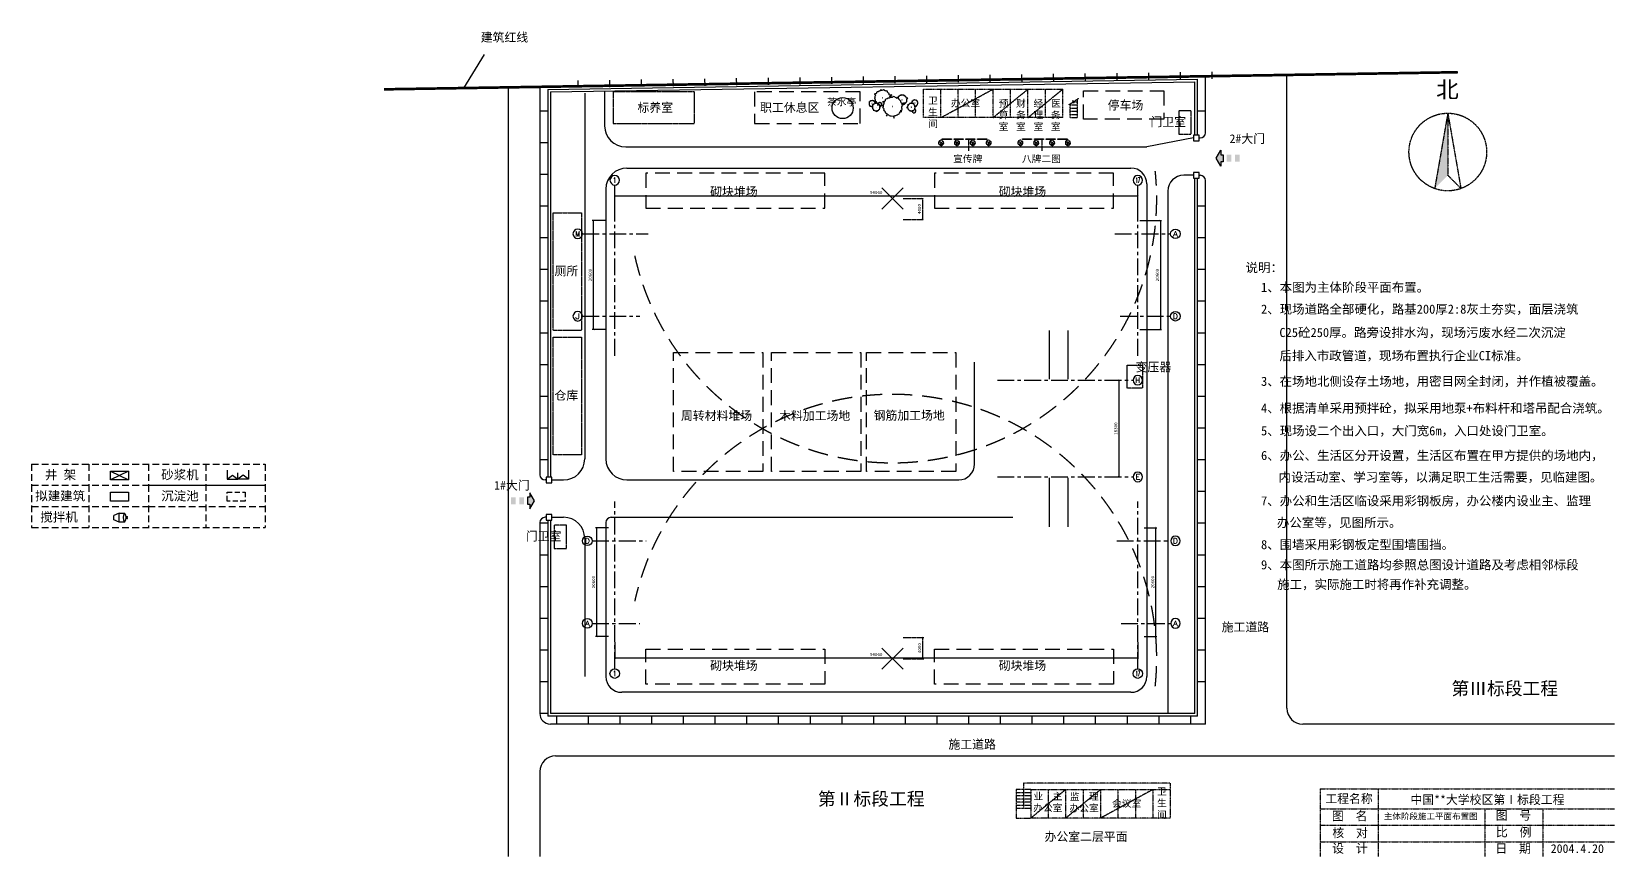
# Model space of a CAD drawing. Extents: x -738708 to 1376724, y 0 to 1572010.
# Drawn here: x 376467 to 676026, y 1218661 to 1374690 of the extents above; entities that cross this region are included whole.
import ezdxf
from ezdxf.enums import TextEntityAlignment as Align

# ---------------------------------------------------------------- set-up
doc = ezdxf.new("R2010")
doc.units = 0
for name, pattern in [('CENTER', [50.8, 31.75, -6.35, 6.35, -6.35]), ('DASHED', [19.05, 12.7, -6.35]), ('DASHED2', [9.525, 6.35, -3.175])]:
    doc.linetypes.add(name, pattern=pattern)
doc.layers.get('0').update_dxf_attribs({"linetype": 'CONTINUOUS'})
doc.layers.get('DEFPOINTS').update_dxf_attribs({"linetype": 'CONTINUOUS'})
for name, color, linetype in [('AXIS', 7, 'CONTINUOUS'), ('LAYER3', 3, 'CONTINUOUS'), ('周边', 7, 'CONTINUOUS'), ('围墙', 7, 'CONTINUOUS'), ('堆场', 7, 'DASHED'), ('塔吊机械', 1, 'CONTINUOUS'), ('墙基线', 7, 'CONTINUOUS'), ('标注', 7, 'CONTINUOUS'), ('绿化', 3, 'CONTINUOUS'), ('轴线', 1, 'CENTER'), ('轴线号', 7, 'CONTINUOUS'), ('道路', 8, 'CONTINUOUS')]:
    doc.layers.add(name, color=color, linetype=linetype)
doc.styles.add('COMPLEX', font='COMPLEX')
doc.styles.add('文字', font='SimSun.ttf')
doc.dimstyles.new('ISO-25', dxfattribs={"dimtxt": 600, "dimasz": 300, "dimexe": 200, "dimexo": 2000, "dimgap": 300, "dimtad": 1, "dimdec": 0, "dimtxsty": 'STANDARD', "dimblk": 'ARCHTICK', "dimcen": 2.5, "dimazin": 3, "dimtfac": 1, "dimtdec": 0, "dimtmove": 0, "dimatfit": 3})

# ---------------------------------------------------------------- blocks, each defined once
blk = doc.blocks.new('_AXISO')
blk.add_circle((0, 0), 0.5)
at = {"layer": '轴线号', "style": 'COMPLEX', "width": 1.041667}
blk.add_attdef('A', text='', height=0.56, dxfattribs=at).set_placement((-0.25, -0.28), (0.25, -0.28), align=Align.FIT)
blk = doc.blocks.new('_ARCHTICK')
at = {"color": 0, "linetype": 'BYBLOCK', "const_width": 0.15}
blk.add_lwpolyline([(-0.5, -0.5), (0.5, 0.5)], dxfattribs=at)
blk = doc.blocks.new('*D387')
at = {"layer": 'DEFPOINTS', "color": 0}
for p in [(482787, 1338941), (487021, 1338941), (487021, 1318341)]:
    blk.add_point(p, dxfattribs=at)
at = {"layer": '标注', "color": 0}
for p, q in [((485021, 1338941), (482587, 1338941)), ((482787, 1318341), (482787, 1338941)), ((485021, 1318341), (482587, 1318341))]:
    blk.add_line(p, q, dxfattribs=at)
at = {"layer": '标注', "color": 0, "xscale": 300, "yscale": 300, "zscale": 300}
for p, rotation in [((482787, 1338941), 90), ((482787, 1318341), 270)]:
    blk.add_blockref('_ARCHTICK', p, dxfattribs=dict(at, rotation=rotation))
at = {"layer": '标注', "color": 0, "insert": (482187, 1328641), "char_height": 600, "attachment_point": 5, "rotation": 90}
blk.add_mtext('20600', dxfattribs=at)
blk = doc.blocks.new('*D385')
at = {"layer": 'DEFPOINTS', "color": 0}
for p in [(585830, 1343652), (486830, 1338732), (585830, 1338732)]:
    blk.add_point(p, dxfattribs=at)
at = {"layer": '标注', "color": 0}
for p, q in [((486830, 1340732), (486830, 1343852)), ((486830, 1343652), (585830, 1343652)), ((585830, 1340732), (585830, 1343852))]:
    blk.add_line(p, q, dxfattribs=at)
at = {"layer": '标注', "color": 0, "xscale": 300, "yscale": 300, "zscale": 300, "rotation": 180}
blk.add_blockref('_ARCHTICK', (486830, 1343652), dxfattribs=at)
at = {"layer": '标注', "color": 0, "xscale": 300, "yscale": 300, "zscale": 300}
blk.add_blockref('_ARCHTICK', (585830, 1343652), dxfattribs=at)
at = {"layer": '标注', "color": 0, "insert": (536330, 1344252), "char_height": 600, "attachment_point": 5}
blk.add_mtext('99000', dxfattribs=at)
blk = doc.blocks.new('*D386')
at = {"layer": 'DEFPOINTS', "color": 0}
for p in [(486830, 1261163), (585830, 1261163), (585830, 1256242)]:
    blk.add_point(p, dxfattribs=at)
at = {"layer": '标注', "color": 0}
for p, q in [((486830, 1259163), (486830, 1256042)), ((585830, 1259163), (585830, 1256042)), ((486830, 1256242), (585830, 1256242))]:
    blk.add_line(p, q, dxfattribs=at)
at = {"layer": '标注', "color": 0, "xscale": 300, "yscale": 300, "zscale": 300, "rotation": 180}
blk.add_blockref('_ARCHTICK', (486830, 1256242), dxfattribs=at)
at = {"layer": '标注', "color": 0, "xscale": 300, "yscale": 300, "zscale": 300}
blk.add_blockref('_ARCHTICK', (585830, 1256242), dxfattribs=at)
at = {"layer": '标注', "color": 0, "insert": (536330, 1256842), "char_height": 600, "attachment_point": 5}
blk.add_mtext('99000', dxfattribs=at)
blk = doc.blocks.new('*D390')
at = {"layer": 'DEFPOINTS', "color": 0}
for p in [(577501, 1308741), (577501, 1290441), (582260, 1290441)]:
    blk.add_point(p, dxfattribs=at)
at = {"layer": '标注', "color": 0}
for p, q in [((579501, 1308741), (582460, 1308741)), ((582260, 1308741), (582260, 1290441)), ((579501, 1290441), (582460, 1290441))]:
    blk.add_line(p, q, dxfattribs=at)
at = {"layer": '标注', "color": 0, "xscale": 300, "yscale": 300, "zscale": 300}
for p, rotation in [((582260, 1308741), 90), ((582260, 1290441), 270)]:
    blk.add_blockref('_ARCHTICK', p, dxfattribs=dict(at, rotation=rotation))
at = {"layer": '标注', "color": 0, "insert": (581660, 1299591), "char_height": 600, "attachment_point": 5, "rotation": 90}
blk.add_mtext('18300', dxfattribs=at)
blk = doc.blocks.new('*D388')
at = {"layer": 'DEFPOINTS', "color": 0}
for p in [(585017, 1280841), (589252, 1280841), (585017, 1260241)]:
    blk.add_point(p, dxfattribs=at)
at = {"layer": '标注', "color": 0}
for p, q in [((587017, 1280841), (589452, 1280841)), ((589252, 1260241), (589252, 1280841)), ((587017, 1260241), (589452, 1260241))]:
    blk.add_line(p, q, dxfattribs=at)
at = {"layer": '标注', "color": 0, "xscale": 300, "yscale": 300, "zscale": 300}
for p, rotation in [((589252, 1280841), 90), ((589252, 1260241), 270)]:
    blk.add_blockref('_ARCHTICK', p, dxfattribs=dict(at, rotation=rotation))
at = {"layer": '标注', "color": 0, "insert": (588652, 1270541), "char_height": 600, "attachment_point": 5, "rotation": 90}
blk.add_mtext('20600', dxfattribs=at)
blk = doc.blocks.new('*D391')
at = {"layer": 'DEFPOINTS', "color": 0}
for p in [(584213, 1338941), (584213, 1318341), (590123, 1318341)]:
    blk.add_point(p, dxfattribs=at)
at = {"layer": '标注', "color": 0}
for p, q in [((586213, 1338941), (590323, 1338941)), ((590123, 1338941), (590123, 1318341)), ((586213, 1318341), (590323, 1318341))]:
    blk.add_line(p, q, dxfattribs=at)
at = {"layer": '标注', "color": 0, "xscale": 300, "yscale": 300, "zscale": 300}
for p, rotation in [((590123, 1338941), 90), ((590123, 1318341), 270)]:
    blk.add_blockref('_ARCHTICK', p, dxfattribs=dict(at, rotation=rotation))
at = {"layer": '标注', "color": 0, "insert": (589523, 1328641), "char_height": 600, "attachment_point": 5, "rotation": 90}
blk.add_mtext('20600', dxfattribs=at)
blk = doc.blocks.new('*D392')
at = {"layer": 'DEFPOINTS', "color": 0}
for p in [(483409, 1280841), (487643, 1280841), (487643, 1260241)]:
    blk.add_point(p, dxfattribs=at)
at = {"layer": '标注', "color": 0}
for p, q in [((485643, 1280841), (483209, 1280841)), ((483409, 1260241), (483409, 1280841)), ((485643, 1260241), (483209, 1260241))]:
    blk.add_line(p, q, dxfattribs=at)
at = {"layer": '标注', "color": 0, "xscale": 300, "yscale": 300, "zscale": 300}
for p, rotation in [((483409, 1280841), 90), ((483409, 1260241), 270)]:
    blk.add_blockref('_ARCHTICK', p, dxfattribs=dict(at, rotation=rotation))
at = {"layer": '标注', "color": 0, "insert": (482809, 1270541), "char_height": 600, "attachment_point": 5, "rotation": 90}
blk.add_mtext('20600', dxfattribs=at)
blk = doc.blocks.new('A$C3C6C44F6')
at = {"layer": '周边'}
h = blk.add_hatch(color=256, dxfattribs=at)
h.paths.add_polyline_path([(1986, 828), (786, 828), (786, 0), (1986, 0)])
h.paths.add_polyline_path([(786, 2266), (786, 1438), (1986, 1438), (1986, 2266)])
h.paths.add_polyline_path([(1986, 2844), (1986, 3244), (2771, 3244), (1386, 4044), (0, 3244), (786, 3244), (786, 2844)])
at = {"layer": '周边', "linetype": 'CONTINUOUS'}
blk.add_lwpolyline([(1986, 3244), (1986, 2844), (786, 2844), (786, 3244), (0, 3244), (1386, 4044), (2771, 3244), (1986, 3244)], dxfattribs=at)
blk = doc.blocks.new('CLUMP_OF_TREES_OR_BUSHES_-')
for points in [[(-10.993, 56.487), (-9.228, 58.426), (-10.144, 63.512), (-8.923, 67.033), (-3.43, 69.772), (2.673, 72.119), (-2.82, 71.728), (-10.449, 71.728), (-13.195, 74.075), (-13.806, 83.073), (-16.857, 86.594), (-22.045, 92.071), (-22.961, 94.81), (-22.656, 98.722), (-28.759, 100.678), (-31.811, 99.113), (-35.472, 101.461), (-45.543, 109.676), (-49.815, 108.503), (-55.308, 106.155), (-59.58, 106.938), (-60.801, 113.98), (-63.242, 104.982), (-67.209, 106.938), (-70.872, 104.59), (-74.839, 104.982), (-80.637, 101.461), (-86.435, 101.069), (-90.402, 97.548), (-90.402, 94.419), (-93.454, 90.898), (-98.947, 90.115), (-105.66, 90.115), (-101.083, 87.768), (-98.031, 82.682), (-100.778, 77.596), (-103.829, 74.466), (-103.219, 69.772), (-104.134, 65.077), (-108.102, 62.73), (-104.439, 60.774), (-102.609, 55.297), (-103.829, 50.211), (-102.303, 44.342), (-98.947, 41.995), (-98.031, 38.865), (-98.031, 34.953), (-93.148, 32.606), (-90.707, 29.476), (-91.317, 22.434), (-93.454, 17.348), (-89.487, 21.26), (-85.519, 23.999), (-82.468, 23.216), (-78.806, 19.304), (-74.228, 15.783), (-69.956, 15.392), (-59.886, 12.653), (-58.254, 7.074)], [(59.448, 5.262), (60.936, 4.858), (62.652, -1.011), (63.415, 4.858), (64.178, 5.836), (66.848, 6.814), (69.709, 6.569), (73.905, 7.792), (76.385, 9.748), (79.627, 10.237), (81.153, 12.438), (84.014, 15.127), (84.205, 17.084), (85.158, 17.573), (88.591, 16.839), (85.73, 20.262), (88.591, 20.751), (89.545, 21.974), (90.689, 24.174), (91.452, 24.663), (90.499, 25.886), (91.261, 31.999), (92.596, 33.466), (92.024, 36.645), (92.787, 38.845), (96.22, 40.557), (100.035, 42.024), (96.602, 41.779), (91.834, 41.779), (90.117, 43.246), (89.736, 48.871), (87.828, 51.071), (84.586, 54.494), (84.014, 56.206), (84.205, 58.651), (80.39, 59.873), (78.483, 58.895), (76.194, 60.362), (69.9, 65.497), (67.23, 64.764), (63.797, 63.297), (61.126, 63.786), (60.364, 68.187), (58.838, 62.563), (56.358, 63.786), (54.07, 62.319), (51.59, 62.563), (47.966, 60.362), (44.343, 60.118), (41.863, 57.917), (41.863, 55.961), (39.956, 53.761), (36.523, 53.272), (32.327, 53.272), (35.187, 51.805), (36.641, 49.381)]]:
    blk.add_lwpolyline(points)
for points in [[(-4.577, 66.508), (-7.629, 55.261), (-12.588, 57.706), (-17.166, 54.772), (-22.125, 55.261), (-29.372, 50.86), (-36.62, 50.371), (-41.579, 45.969), (-41.579, 42.057), (-45.393, 37.656), (-52.259, 36.678), (-60.651, 36.678), (-54.93, 33.743), (-51.115, 27.386), (-54.548, 21.029), (-58.363, 17.116), (-57.6, 11.248), (-58.744, 5.38), (-63.703, 2.446), (-59.126, 0), (-56.837, -6.846), (-58.363, -13.203), (-56.455, -20.539), (-52.259, -23.473), (-51.115, -27.385), (-51.115, -32.275), (-45.012, -35.21), (-41.96, -39.122), (-42.723, -47.924), (-45.393, -54.282), (-40.434, -49.391), (-35.475, -45.968), (-31.661, -46.946), (-27.083, -51.837), (-21.362, -56.238), (-16.021, -56.727), (-3.433, -60.15), (0, -71.887), (1.526, -60.15), (3.052, -58.194), (8.392, -56.238), (14.114, -56.727), (22.506, -54.282), (27.465, -50.369), (33.949, -49.391), (37.001, -44.99), (42.723, -39.611), (43.104, -35.699), (45.012, -34.721), (51.878, -36.188), (46.156, -29.341), (51.878, -28.363), (53.785, -25.918), (56.074, -21.517), (57.6, -20.539), (55.692, -18.094), (57.218, -5.868), (59.888, -2.934), (58.744, 3.424), (60.27, 7.825), (67.136, 11.248), (74.765, 14.182), (67.899, 13.693), (58.363, 13.693), (54.93, 16.627), (54.167, 27.875), (50.352, 32.276), (43.867, 39.123), (42.723, 42.546), (43.104, 47.436), (35.475, 49.882), (31.661, 47.925), (27.083, 50.86), (14.495, 61.129), (9.155, 59.662), (2.289, 56.728), (-3.052, 57.706)], [(-58.055, 61.947), (-58.97, 60.774), (-57.139, 60.774)], [(-1.144, 1.468), (-2.289, 0), (0, 0)], [(62.08, 35.667), (61.508, 34.933), (62.652, 34.933)]]:
    blk.add_lwpolyline(points, close=True)
blk = doc.blocks.new('A$C7AB25CB9')
at = {"layer": 'LAYER3'}
for p, q in [((42, 1205), (807, 1177)), ((807, 1177), (99, 1328)), ((994, 266), (219, 274)), ((445, 91), (994, 266)), ((1105, 1773), (1462, 1084)), ((1590, 617), (1120, 0)), ((1287, 60), (1590, 617)), ((1462, 1084), (1415, 1636))]:
    blk.add_line(p, q, dxfattribs=at)
blk.add_circle((924, 873), 200, dxfattribs=at)
for start, end in [(159.4395, 222.05005), (76.77535, 150.94372), (240.41806, 284.14241), (295.3565, 55.35439)]:
    blk.add_arc((897, 885), 913, start, end, dxfattribs=at)
blk = doc.blocks.new('*D398')
at = {"layer": 'DEFPOINTS', "color": 0}
for p in [(539409, 1343126), (539409, 1339126), (545096, 1339126)]:
    blk.add_point(p, dxfattribs=at)
at = {"layer": '堆场', "color": 0}
for p, q in [((541409, 1343126), (545296, 1343126)), ((545096, 1343126), (545096, 1339126)), ((541409, 1339126), (545296, 1339126))]:
    blk.add_line(p, q, dxfattribs=at)
at = {"layer": '堆场', "color": 0, "xscale": 300, "yscale": 300, "zscale": 300}
for p, rotation in [((545096, 1343126), 90), ((545096, 1339126), 270)]:
    blk.add_blockref('_ARCHTICK', p, dxfattribs=dict(at, rotation=rotation))
at = {"layer": '堆场', "color": 0, "insert": (544496, 1341126), "char_height": 600, "attachment_point": 5, "rotation": 90}
blk.add_mtext('4000', dxfattribs=at)
blk = doc.blocks.new('*D399')
at = {"layer": 'DEFPOINTS', "color": 0}
for p in [(539409, 1260056), (545123, 1260056), (539409, 1256056)]:
    blk.add_point(p, dxfattribs=at)
at = {"layer": '堆场', "color": 0}
for p, q in [((541409, 1260056), (545323, 1260056)), ((545123, 1256056), (545123, 1260056)), ((541409, 1256056), (545323, 1256056))]:
    blk.add_line(p, q, dxfattribs=at)
at = {"layer": '堆场', "color": 0, "xscale": 300, "yscale": 300, "zscale": 300}
for p, rotation in [((545123, 1260056), 90), ((545123, 1256056), 270)]:
    blk.add_blockref('_ARCHTICK', p, dxfattribs=dict(at, rotation=rotation))
at = {"layer": '堆场', "color": 0, "insert": (544523, 1258056), "char_height": 600, "attachment_point": 5, "rotation": 90}
blk.add_mtext('4000', dxfattribs=at)

msp = doc.modelspace()

# ---------------------------------------------------------------- hatches: boundary and pattern name
at = {"linetype": 'CENTER'}
msp.add_hatch(color=256, dxfattribs=at).paths.add_polyline_path([(644502.5, 1359265.7), (642019.2, 1345003.1), (644502.5, 1347509.5)])

# ---------------------------------------------------------------- linework, layer by layer
at = {"ltscale": 100}
for p, q in [((443177.6, 1363779.5), (646389.8, 1367016.1)), ((474145.1, 1363772.7), (597142.7, 1365731.7)), ((474645.1, 1363280.6), (596642.7, 1365223.6))]:
    msp.add_line(p, q, dxfattribs=at)
at = {"linetype": 'CENTER'}
for p, q in [((545238.6, 1363819.4), (558438.6, 1363819.4)), ((545238.6, 1358419.4), (545238.6, 1363819.4)), ((548538.6, 1358419.4), (558438.6, 1363819.4)), ((548538.6, 1358419.4), (548538.6, 1363819.4)), ((551838.6, 1358419.4), (551838.6, 1363819.4)), ((555138.6, 1358419.4), (555138.6, 1363819.4)), ((558438.6, 1358419.4), (565038.6, 1363819.4)), ((558438.6, 1358419.4), (558438.6, 1363819.4)), ((558438.6, 1358419.4), (558438.6, 1363819.4)), ((558438.6, 1363819.4), (571638.6, 1363819.4)), ((561738.6, 1358419.4), (561738.6, 1363819.4)), ((565038.6, 1358419.4), (571638.6, 1363819.4)), ((565038.6, 1358419.4), (565038.6, 1363819.4)), ((568338.6, 1358419.4), (568338.6, 1363819.4)), ((571638.6, 1358419.4), (571638.6, 1363819.4)), ((572715.3, 1360820.8), (573555.5, 1361371.1)), ((573013, 1358419.4), (573013, 1361015.7)), ((573013, 1360819.4), (574387.3, 1360819.4)), ((573013, 1360219.4), (574387.3, 1360219.4)), ((573555, 1361651.3), (573747.6, 1361175.9)), ((573555.5, 1361371.1), (573555, 1361651.3)), ((573629.4, 1361419.4), (574387.3, 1361419.4)), ((573745.8, 1361495.6), (574695.1, 1362117.3)), ((573747.6, 1361175.9), (573745.8, 1361495.6)), ((574387.3, 1358419.4), (574387.3, 1361915.7)), ((558438.6, 1358419.4), (545238.6, 1358419.4)), ((571638.6, 1358419.4), (558438.6, 1358419.4)), ((573013, 1359619.4), (574387.3, 1359619.4)), ((573013, 1359019.4), (574387.3, 1359019.4)), ((573013, 1358419.4), (574387.3, 1358419.4)), ((644502.5, 1359265.7), (642019.2, 1345003.1)), ((644502.5, 1359265.7), (646985.8, 1345003.1)), ((644502.5, 1359265.7), (644502.5, 1347509.5)), ((646985.8, 1345003.1), (644502.5, 1347509.5)), ((565571.3, 1231288.5), (562822.6, 1231288.5)), ((562822.6, 1231288.5), (562822.6, 1225888.5)), ((591971.3, 1232488.5), (564196.9, 1232488.5)), ((564196.9, 1232488.5), (564196.9, 1227688.5)), ((565571.3, 1231288.5), (578771.3, 1231288.5)), ((572171.3, 1231288.5), (565571.3, 1225888.5)), ((565571.3, 1231288.5), (565571.3, 1225888.5)), ((568871.3, 1231288.5), (568871.3, 1225888.5)), ((572171.3, 1231288.5), (572171.3, 1225888.5)), ((578771.3, 1231288.5), (572171.3, 1225888.5)), ((575471.3, 1231288.5), (575471.3, 1225888.5)), ((588671.3, 1231288.5), (578771.3, 1225888.5)), ((578771.3, 1231288.5), (591971.3, 1231288.5)), ((578771.3, 1231288.5), (578771.3, 1225888.5)), ((578771.3, 1231288.5), (578771.3, 1225888.5)), ((582071.3, 1231288.5), (582071.3, 1225888.5)), ((585371.3, 1231288.5), (585371.3, 1225888.5)), ((588671.3, 1231288.5), (588671.3, 1225888.5)), ((591971.3, 1232488.5), (591971.3, 1225888.5)), ((620371.4, 1231440.1), (676025.6, 1231440.1)), ((620371.4, 1231440.1), (620371.4, 1218660.8)), ((631348.4, 1231440.1), (631348.4, 1218660.8)), ((565571.3, 1230688.5), (562822.6, 1230688.5)), ((565571.3, 1230088.5), (562822.6, 1230088.5)), ((565571.3, 1229488.5), (562822.6, 1229488.5)), ((565571.3, 1228888.5), (562822.6, 1228888.5)), ((565571.3, 1228288.5), (562822.6, 1228288.5)), ((565571.3, 1227688.5), (562822.6, 1227688.5)), ((562822.6, 1225888.5), (565571.3, 1225888.5)), ((578771.3, 1225888.5), (565571.3, 1225888.5)), ((591971.3, 1225888.5), (578771.3, 1225888.5)), ((620371.4, 1227629.4), (676025.6, 1227629.4)), ((651533.9, 1227629.4), (651533.9, 1218660.8)), ((662486.3, 1227629.4), (662486.3, 1218660.8)), ((620371.4, 1224530.9), (676025.6, 1224530.9)), ((620371.4, 1221395.1), (676025.6, 1221395.1))]:
    msp.add_line(p, q, dxfattribs=at)
msp.add_circle((644502.5, 1351918.2), 7347.5, dxfattribs=at)
at = {"layer": '围墙'}
for p, q in [((458294.5, 1364020.3), (462185.3, 1370381.2)), ((521919.3, 1364706.6), (521901.2, 1366027.2)), ((527918.7, 1364788.8), (527900.6, 1366109.4)), ((533918.1, 1364871.1), (533900, 1366191.7)), ((539917.6, 1364953.3), (539899.5, 1366273.9)), ((545917, 1365035.6), (545898.9, 1366356.2)), ((551916.5, 1365117.8), (551898.3, 1366438.4)), ((557915.9, 1365200.1), (557897.8, 1366520.6)), ((563915.3, 1365282.3), (563897.2, 1366602.9)), ((569914.8, 1365364.5), (569896.7, 1366685.1)), ((575914.2, 1365446.8), (575896.1, 1366767.4)), ((581913.6, 1365529), (581895.5, 1366849.6)), ((587913.1, 1365611.3), (587895, 1366931.9)), ((593912.5, 1365693.5), (593894.4, 1367014.1)), ((599911.9, 1365775.8), (599893.8, 1367096.4)), ((474145.1, 1363772.7), (474145.1, 1290403)), ((474645.1, 1363280.6), (474645.1, 1290403)), ((479923.2, 1364130.9), (479905.1, 1365451.5)), ((485922.7, 1364213.1), (485904.5, 1365533.7)), ((491922.1, 1364295.4), (491904, 1365616)), ((497921.5, 1364377.6), (497903.4, 1365698.2)), ((503921, 1364459.8), (503902.9, 1365780.4)), ((509920.4, 1364542.1), (509902.3, 1365862.7)), ((515919.8, 1364624.3), (515901.7, 1365944.9)), ((596642.7, 1355112.5), (596642.7, 1365223.6)), ((597142.7, 1355112.5), (597142.7, 1365731.7)), ((472824.4, 1359736.6), (474145.1, 1359736.6)), ((597142.7, 1359736.6), (598463.4, 1359736.6)), ((472824.4, 1353736.6), (474145.1, 1353736.6)), ((472824.4, 1347736.6), (474145.1, 1347736.6)), ((596642.7, 1245690.6), (596642.7, 1346979.4)), ((597142.7, 1245190.6), (597142.7, 1346979.4)), ((472824.4, 1341736.6), (474145.1, 1341736.6)), ((597142.7, 1341736.6), (598463.4, 1341736.6)), ((472824.4, 1335736.6), (474145.1, 1335736.6)), ((597142.7, 1335736.6), (598463.4, 1335736.6)), ((472824.4, 1329736.6), (474145.1, 1329736.6)), ((597142.7, 1329736.6), (598463.4, 1329736.6)), ((472824.4, 1323736.6), (474145.1, 1323736.6)), ((597142.7, 1323736.6), (598463.4, 1323736.6)), ((472824.4, 1317736.6), (474145.1, 1317736.6)), ((597142.7, 1317736.6), (598463.4, 1317736.6)), ((472824.4, 1311736.6), (474145.1, 1311736.6)), ((597142.7, 1311736.6), (598463.4, 1311736.6)), ((472824.4, 1305736.6), (474145.1, 1305736.6)), ((597142.7, 1305736.6), (598463.4, 1305736.6)), ((472824.4, 1299736.6), (474145.1, 1299736.6)), ((597142.7, 1299736.6), (598463.4, 1299736.6)), ((472824.4, 1293736.6), (474145.1, 1293736.6)), ((597142.7, 1293736.6), (598463.4, 1293736.6)), ((597142.7, 1287736.6), (598463.4, 1287736.6)), ((474145.1, 1282269.9), (474145.1, 1245190.6)), ((474645.1, 1282269.9), (474645.1, 1245690.6)), ((472824.4, 1281736.6), (474145.1, 1281736.6)), ((597142.7, 1281736.6), (598463.4, 1281736.6)), ((472824.4, 1275736.6), (474145.1, 1275736.6)), ((597142.7, 1275736.6), (598463.4, 1275736.6)), ((472824.4, 1269736.6), (474145.1, 1269736.6)), ((597142.7, 1269736.6), (598463.4, 1269736.6)), ((472824.4, 1263736.6), (474145.1, 1263736.6)), ((597142.7, 1263736.6), (598463.4, 1263736.6)), ((597142.7, 1263736.6), (598463.4, 1263736.6)), ((472824.4, 1257736.6), (474145.1, 1257736.6)), ((597142.7, 1257736.6), (598463.4, 1257736.6)), ((597142.7, 1257736.6), (598463.4, 1257736.6)), ((472824.4, 1251736.6), (474145.1, 1251736.6)), ((597142.7, 1251736.6), (598463.4, 1251736.6)), ((597142.7, 1251736.6), (598463.4, 1251736.6)), ((472824.4, 1245736.6), (474145.1, 1245736.6)), ((597142.7, 1245190.6), (474145.1, 1245190.6)), ((596642.7, 1245690.6), (474645.1, 1245690.6)), ((475853.5, 1243869.9), (475853.5, 1245190.6)), ((481853.5, 1243869.9), (481853.5, 1245190.6)), ((487853.5, 1243869.9), (487853.5, 1245190.6)), ((493853.5, 1243869.9), (493853.5, 1245190.6)), ((499853.5, 1243869.9), (499853.5, 1245190.6)), ((505853.5, 1243869.9), (505853.5, 1245190.6)), ((511853.5, 1243869.9), (511853.5, 1245190.6)), ((517853.5, 1243869.9), (517853.5, 1245190.6)), ((523853.5, 1243869.9), (523853.5, 1245190.6)), ((529853.5, 1243869.9), (529853.5, 1245190.6)), ((535853.5, 1243869.9), (535853.5, 1245190.6)), ((541853.5, 1243869.9), (541853.5, 1245190.6)), ((547853.5, 1243869.9), (547853.5, 1245190.6)), ((553853.5, 1243869.9), (553853.5, 1245190.6)), ((559853.5, 1243869.9), (559853.5, 1245190.6)), ((565853.5, 1243869.9), (565853.5, 1245190.6)), ((571853.5, 1243869.9), (571853.5, 1245190.6)), ((577853.5, 1243869.9), (577853.5, 1245190.6)), ((583853.5, 1243869.9), (583853.5, 1245190.6)), ((589853.5, 1243869.9), (589853.5, 1245190.6)), ((595853.5, 1243869.9), (595853.5, 1245190.6))]:
    msp.add_line(p, q, dxfattribs=at)
at = {"layer": '围墙', "linetype": 'DASHED', "ltscale": 200, "const_width": 500}
msp.add_lwpolyline([(443177.6, 1363779.5), (646389.8, 1367016.1)], dxfattribs=at)
at = {"layer": '围墙'}
for points in [[(597430.5, 1354045.9), (597430.5, 1355112.5), (596364, 1355112.5), (596364, 1354045.9)], [(597430.5, 1346979.4), (597430.5, 1348045.9), (596364, 1348045.9), (596364, 1346979.4)], [(474942, 1289336.5), (474942, 1290403), (473875.5, 1290403), (473875.5, 1289336.5)], [(474942, 1282269.9), (474942, 1283336.5), (473875.5, 1283336.5), (473875.5, 1282269.9)]]:
    msp.add_lwpolyline(points, close=True, dxfattribs=at)
at = {"layer": '围墙', "color": 4, "linetype": 'DASHED2', "ltscale": 150}
msp.add_lwpolyline([(413487.2, 1287565.9), (416900, 1287565.9), (416900, 1285885.6), (413487.2, 1285885.6)], close=True, dxfattribs=at)
at = {"layer": '堆场'}
for p, q in [((553760.1, 1354257.5), (553760.1, 1352117.8)), ((567635.7, 1354257.5), (567635.7, 1352117.8))]:
    msp.add_line(p, q, dxfattribs=at)
at = {"layer": '堆场', "ltscale": 100}
for p, q in [((376466.6, 1292869), (420674, 1292869)), ((376466.6, 1292869), (376466.6, 1288869)), ((387303.8, 1292869), (387303.8, 1288869)), ((398570.3, 1292869), (398570.3, 1288869)), ((409407.5, 1292869), (409407.5, 1280869)), ((420674, 1292869), (420674, 1288869)), ((376466.6, 1288869), (420674, 1288869)), ((376466.6, 1288869), (398570.3, 1288869)), ((376466.6, 1288869), (376466.6, 1280869)), ((387303.8, 1288869), (387303.8, 1280869)), ((398570.3, 1288869), (420674, 1288869)), ((398570.3, 1288869), (398570.3, 1280869)), ((420674, 1288869), (420674, 1280869)), ((376466.6, 1284869), (398570.3, 1284869)), ((398570.3, 1284869), (420674, 1284869)), ((376466.6, 1280869), (420674, 1280869))]:
    msp.add_line(p, q, dxfattribs=at)
at = {"layer": '堆场'}
for points in [[(486520.7, 1357333.2), (501920.4, 1357333.2), (501920.4, 1363333.2), (486520.7, 1363333.2)], [(595953.8, 1355312.2), (595953.8, 1359713.2), (593614.9, 1359713.2), (593614.9, 1355312.2)], [(480515.5, 1318146.9), (475200.9, 1318146.9), (475200.9, 1340412.4), (480515.5, 1340412.4)], [(480515.5, 1294613.6), (475200.9, 1294613.6), (475200.9, 1316879.1), (480515.5, 1316879.1)], [(583797.5, 1311610.1), (586719.4, 1311610.1), (586719.4, 1307207.6), (583797.5, 1307207.6)], [(477713, 1276917), (477713, 1281318), (475374, 1281318), (475374, 1276917)]]:
    msp.add_lwpolyline(points, close=True, dxfattribs=at)
at = {"layer": '堆场', "ltscale": 220}
for points in [[(513312, 1357333.2), (533312, 1357333.2), (533312, 1363333.2), (513312, 1363333.2)], [(575535.1, 1363509.1), (590785.7, 1363509.1), (590785.7, 1358109.1), (575535.1, 1358109.1)], [(492711, 1341304.4), (526603.3, 1341304.4), (526603.3, 1347944.1), (492711, 1347944.1)], [(547329.3, 1341304.4), (581221.6, 1341304.4), (581221.6, 1347944.1), (547329.3, 1347944.1)], [(497924.1, 1313966.6), (514852.5, 1313966.6), (514852.5, 1291477.1), (497924.1, 1291477.1)], [(516481.1, 1313966.6), (533409.5, 1313966.6), (533409.5, 1291477.1), (516481.1, 1291477.1)], [(534465.7, 1313966.6), (551394.1, 1313966.6), (551394.1, 1291477.1), (534465.7, 1291477.1)], [(492711, 1257876.8), (526603.3, 1257876.8), (526603.3, 1251237), (492711, 1251237)], [(547329.3, 1257876.8), (581221.6, 1257876.8), (581221.6, 1251237), (547329.3, 1251237)]]:
    msp.add_lwpolyline(points, close=True, dxfattribs=at)
at = {"layer": '塔吊机械'}
for p, q in [((541408.9, 1345125.5), (537408.9, 1341125.5)), ((541408.9, 1341125.5), (537408.9, 1345125.5)), ((541408.9, 1258055.6), (537408.9, 1254055.6)), ((541408.9, 1254055.6), (537408.9, 1258055.6))]:
    msp.add_line(p, q, dxfattribs=at)
at = {"layer": '塔吊机械', "color": 6, "ltscale": 100}
for p, q in [((394773.8, 1291565.9), (391360.9, 1289885.6)), ((391360.9, 1291565.9), (394773.8, 1289885.6))]:
    msp.add_line(p, q, dxfattribs=at)
at = {"layer": '塔吊机械', "ltscale": 100}
for p, q in [((413492.6, 1291703.1), (413492.6, 1290035.9)), ((415488.6, 1290035.9), (415488.6, 1291195.1)), ((417484.6, 1291703.1), (417484.6, 1290035.9)), ((413492.6, 1290035.9), (414490.6, 1290755.9)), ((413492.6, 1290035.9), (415488.6, 1290035.9)), ((414490.6, 1290755.9), (415488.6, 1290035.9)), ((416486.6, 1290755.9), (415488.6, 1290035.9)), ((417484.6, 1290035.9), (415488.6, 1290035.9)), ((417484.6, 1290035.9), (416486.6, 1290755.9)), ((393016.3, 1283619.8), (391994.8, 1283175.4)), ((391994.8, 1282338.7), (391994.8, 1283175.4)), ((393016.3, 1281894.4), (391994.8, 1282338.7)), ((393016.3, 1283619.8), (394037.8, 1283619.8)), ((393016.3, 1281894.4), (393016.3, 1283619.8)), ((394335.4, 1282618.6), (394335.4, 1282889.3)), ((394383.4, 1282937.3), (394553.8, 1282937.3)), ((394553.8, 1282570.6), (394383.4, 1282570.6)), ((394435.4, 1282727.7), (394435.4, 1282780.1)), ((394553.8, 1282828.1), (394483.4, 1282828.1)), ((394553.8, 1282679.7), (394483.4, 1282679.7)), ((394601.8, 1282889.3), (394601.8, 1282876.1)), ((394601.8, 1282631.7), (394601.8, 1282618.6)), ((394037.8, 1281894.4), (393016.3, 1281894.4))]:
    msp.add_line(p, q, dxfattribs=at)
at = {"layer": '塔吊机械', "color": 6}
msp.add_lwpolyline([(391360.9, 1291565.9), (394773.8, 1291565.9), (394773.8, 1289885.6), (391360.9, 1289885.6)], close=True, dxfattribs=at)
at = {"layer": '塔吊机械', "linetype": 'DASHED', "ltscale": 300}
for centre, start, end in [((539408.9, 1343125.5), 192.547779, 5.954039), ((539408.9, 1256055.6), 354.045961, 167.452221)]:
    msp.add_arc(centre, 50000, start, end, dxfattribs=at)
at = {"layer": '塔吊机械'}
for centre, radius, start, end in [((395382, 1282757.1), 1597.2, 147.307956, 212.692044), ((392936.3, 1282757.1), 1399.1, 321.93184, 38.06816), ((394383.4, 1282889.3), 48, 90, 180), ((394383.4, 1282618.6), 48, 180, 270), ((394483.4, 1282780.1), 48, 90, 180), ((394483.4, 1282727.7), 48, 180, 270), ((394553.8, 1282889.3), 48, 0, 90), ((394553.8, 1282876.1), 48, 270, 0), ((394553.8, 1282631.7), 48, 0, 90), ((394553.8, 1282618.6), 48, 270, 0)]:
    msp.add_arc(centre, radius, start, end, dxfattribs=at)
at = {"layer": '墙基线'}
for p, q in [((569145.1, 1308925.6), (569145.1, 1318155.6)), ((572630.1, 1308925.6), (572630.1, 1318155.6)), ((569145.1, 1281025.6), (569145.1, 1290255.6)), ((572630.1, 1281025.6), (572630.1, 1290255.6))]:
    msp.add_line(p, q, dxfattribs=at)
msp.add_lwpolyline([(391360.9, 1287565.9), (394773.8, 1287565.9), (394773.8, 1285885.6), (391360.9, 1285885.6)], close=True, dxfattribs=at)
at = {"layer": '绿化', "ltscale": 8000}
for points in [[(548811.3, 1354430.3), (550541.5, 1354430.3), (550541.5, 1354257.5), (548811.3, 1354257.5)], [(551056.1, 1354430.3), (552786.2, 1354430.3), (552786.2, 1354257.5), (551056.1, 1354257.5)], [(553271.6, 1354430.3), (555001.8, 1354430.3), (555001.8, 1354257.5), (553271.6, 1354257.5)], [(555516.4, 1354430.3), (557246.6, 1354430.3), (557246.6, 1354257.5), (555516.4, 1354257.5)], [(564003.4, 1354430.3), (565733.5, 1354430.3), (565733.5, 1354257.5), (564003.4, 1354257.5)], [(566248.1, 1354430.3), (567978.3, 1354430.3), (567978.3, 1354257.5), (566248.1, 1354257.5)], [(568463.7, 1354430.3), (570193.9, 1354430.3), (570193.9, 1354257.5), (568463.7, 1354257.5)], [(570708.4, 1354430.3), (572438.6, 1354430.3), (572438.6, 1354257.5), (570708.4, 1354257.5)]]:
    msp.add_lwpolyline(points, close=True, dxfattribs=at)
at = {"layer": '绿化'}
msp.add_circle((529963.4, 1360234.9), 1995.9, dxfattribs=at)
at = {"layer": '轴线', "ltscale": 100}
for p, q in [((486830.1, 1313377), (486830.1, 1345669.1)), ((585830.1, 1313377), (585830.1, 1345669.1)), ((480726.1, 1336440.6), (493179.6, 1336440.6)), ((581467.2, 1336440.6), (592038.6, 1336440.6)), ((480726.1, 1320840.6), (491588.9, 1320840.6)), ((582461.4, 1320840.6), (592038.6, 1320840.6)), ((559262.4, 1308740.6), (584929.4, 1308740.6)), ((559262.4, 1290440.6), (584929.4, 1290440.6)), ((486830.1, 1254137.9), (486830.1, 1285804.2)), ((585830.1, 1254137.9), (585830.1, 1285804.2)), ((482546.2, 1278340.6), (492782.4, 1278340.6)), ((581865.3, 1278340.6), (592050.6, 1278340.6)), ((482546.2, 1262740.6), (491589.3, 1262740.6)), ((582660.7, 1262740.6), (592050.6, 1262740.6))]:
    msp.add_line(p, q, dxfattribs=at)
at = {"layer": '道路'}
for p, q in [((598642.7, 1355579.2), (598642.7, 1366453.4)), ((614061.1, 1246690.6), (614061.1, 1366453.4)), ((466645.1, 1364185.2), (466645.1, 1218660.8)), ((472645.1, 1364280.7), (472645.1, 1290869.7)), ((481145.1, 1363080.4), (481145.1, 1293869.7)), ((484913.3, 1363444.1), (484913.3, 1356890.5)), ((596364, 1354579.2), (587515.1, 1352890.5)), ((597430.5, 1354579.2), (597642.7, 1354579.2)), ((488913.3, 1352890.5), (587515.1, 1352890.5)), ((489145.1, 1348890.5), (584515.1, 1348890.5)), ((587515.1, 1345890.5), (587515.1, 1252690.6)), ((596364, 1347512.7), (594515.1, 1347512.7)), ((597430.5, 1347512.7), (597642.7, 1347512.7)), ((598642.7, 1243690.6), (598642.7, 1346512.7)), ((485145.1, 1344890.5), (485145.1, 1293869.7)), ((591515.1, 1344512.7), (591515.1, 1245690.6)), ((554943.6, 1292869.7), (554943.6, 1312158.8)), ((473875.5, 1289869.7), (473645.1, 1289869.7)), ((474942, 1289869.7), (477145.1, 1289869.7)), ((489145.1, 1289869.7), (551943.6, 1289869.7)), ((473875.5, 1282803.2), (473645.1, 1282803.2)), ((474942, 1282803.2), (477145.1, 1282803.2)), ((486145.1, 1282803.2), (562165.2, 1282803.2)), ((472645.1, 1281803.2), (472645.1, 1245690.6)), ((485145.1, 1281803.2), (485145.1, 1252690.6)), ((481145.1, 1278803.2), (481145.1, 1252690.6)), ((584515.1, 1249690.6), (488145.1, 1249690.6)), ((598642.7, 1243690.6), (474645.1, 1243690.6)), ((676025.6, 1243690.6), (617061.1, 1243690.6)), ((475645.1, 1237690.6), (676025.6, 1237690.6)), ((472645.1, 1234690.6), (472645.1, 1218660.8))]:
    msp.add_line(p, q, dxfattribs=at)
for centre, radius, start, end in [((488913.3, 1356890.5), 4000, 180, 270), ((597642.7, 1355579.2), 1000, 270, 0), ((489145.1, 1344890.5), 4000, 90, 180), ((584515.1, 1345890.5), 3000, 0, 90), ((594515.1, 1344512.7), 3000, 90, 180), ((597642.7, 1346512.7), 1000, 360, 90), ((477145.1, 1293869.7), 4000, 270, 0), ((489145.1, 1293869.7), 4000, 180, 270), ((551943.6, 1292869.7), 3000, 270, 360), ((473645.1, 1290869.7), 1000, 180, 270), ((473645.1, 1281803.2), 1000, 90, 180), ((477145.1, 1278803.2), 4000, 0, 90), ((486145.1, 1281803.2), 1000, 90, 180), ((488145.1, 1252690.6), 3000, 180, 270), ((584515.1, 1252690.6), 3000, 270, 0), ((617061.1, 1246690.6), 3000, 180, 270), ((474645.1, 1245690.6), 2000, 180, 270), ((475645.1, 1234690.6), 3000, 90, 180)]:
    msp.add_arc(centre, radius, start, end, dxfattribs=at)

# ---------------------------------------------------------------- block references
at = {"layer": 'AXIS'}
ref = msp.add_blockref('_AXISO', (486830.1, 1346569.1), dxfattribs=dict(at, xscale=-1800, yscale=1800, zscale=1800, rotation=180))
ref.add_attrib('A', '1', dxfattribs={"layer": '轴线号', "height": 1008, "style": 'COMPLEX', "width": 2.083333}).set_placement((486380.1, 1346065.1), (487280.1, 1346065.1), align=Align.FIT)
ref = msp.add_blockref('_AXISO', (585830.1, 1346569.1), dxfattribs=dict(at, xscale=-1800, yscale=1800, zscale=1800, rotation=180))
ref.add_attrib('A', '17', dxfattribs={"layer": '轴线号', "height": 1008, "style": 'COMPLEX', "width": 0.646552}).set_placement((585380.1, 1346065.1), (586280.1, 1346065.1), align=Align.FIT)
ref = msp.add_blockref('_AXISO', (479826.1, 1336440.6), dxfattribs=dict(at, xscale=-1800, yscale=1800, zscale=1800, rotation=180))
ref.add_attrib('A', 'M', dxfattribs={"layer": '轴线号', "height": 1008, "style": 'COMPLEX', "width": 0.892857}).set_placement((479376.1, 1335936.6), (480276.1, 1335936.6), align=Align.FIT)
ref = msp.add_blockref('_AXISO', (592938.6, 1336440.6), dxfattribs=dict(at, xscale=1800, yscale=1800, zscale=1800, rotation=180))
ref.add_attrib('A', 'A', dxfattribs={"layer": '轴线号', "height": 1008, "style": 'COMPLEX', "width": 1.041667}).set_placement((592488.6, 1335936.6), (593388.6, 1335936.6), align=Align.FIT)
ref = msp.add_blockref('_AXISO', (479826.1, 1320840.6), dxfattribs=dict(at, xscale=-1800, yscale=1800, zscale=1800, rotation=180))
ref.add_attrib('A', 'J', dxfattribs={"layer": '轴线号', "height": 1008, "style": 'COMPLEX', "width": 1.704545}).set_placement((479376.1, 1320336.6), (480276.1, 1320336.6), align=Align.FIT)
ref = msp.add_blockref('_AXISO', (592938.6, 1320840.6), dxfattribs=dict(at, xscale=1800, yscale=1800, zscale=1800, rotation=180))
ref.add_attrib('A', 'D', dxfattribs={"layer": '轴线号', "height": 1008, "style": 'COMPLEX', "width": 1.102941}).set_placement((592488.6, 1320336.6), (593388.6, 1320336.6), align=Align.FIT)
ref = msp.add_blockref('_AXISO', (585829.4, 1308740.6), dxfattribs=dict(at, xscale=-1800, yscale=1800, zscale=1800))
ref.add_attrib('A', 'H', dxfattribs={"layer": '轴线号', "height": 1008, "style": 'COMPLEX', "width": 0.9375}).set_placement((585379.4, 1308236.6), (586279.4, 1308236.6), align=Align.FIT)
ref = msp.add_blockref('_AXISO', (585829.4, 1290440.6), dxfattribs=dict(at, xscale=-1800, yscale=1800, zscale=1800))
ref.add_attrib('A', 'E', dxfattribs={"layer": '轴线号', "height": 1008, "style": 'COMPLEX', "width": 1.171875}).set_placement((585379.4, 1289936.6), (586279.4, 1289936.6), align=Align.FIT)
ref = msp.add_blockref('_AXISO', (481646.2, 1278340.6), dxfattribs=dict(at, xscale=1800, yscale=1800, zscale=1800))
ref.add_attrib('A', 'D', dxfattribs={"layer": '轴线号', "height": 1008, "style": 'COMPLEX', "width": 1.102941}).set_placement((481196.2, 1277836.6), (482096.2, 1277836.6), align=Align.FIT)
ref = msp.add_blockref('_AXISO', (592950.6, 1278340.6), dxfattribs=dict(at, xscale=-1800, yscale=1800, zscale=1800))
ref.add_attrib('A', 'D', dxfattribs={"layer": '轴线号', "height": 1008, "style": 'COMPLEX', "width": 1.102941}).set_placement((592500.6, 1277836.6), (593400.6, 1277836.6), align=Align.FIT)
at = {"layer": 'AXIS', "xscale": 1800, "yscale": 1800, "zscale": 1800}
msp.add_blockref('_AXISO', (481646.2, 1262740.6), dxfattribs=at).add_auto_attribs({'A': 'A'})
at = {"layer": 'AXIS'}
ref = msp.add_blockref('_AXISO', (592950.6, 1262740.6), dxfattribs=dict(at, xscale=-1800, yscale=1800, zscale=1800))
ref.add_attrib('A', 'A', dxfattribs={"layer": '轴线号', "height": 1008, "style": 'COMPLEX', "width": 1.041667}).set_placement((592500.6, 1262236.6), (593400.6, 1262236.6), align=Align.FIT)
ref = msp.add_blockref('_AXISO', (486830.1, 1253237.9), dxfattribs=dict(at, xscale=1800, yscale=1800, zscale=1800))
ref.add_attrib('A', '1', dxfattribs={"layer": '轴线号', "height": 1008, "style": 'COMPLEX', "width": 2.083333}).set_placement((486380.1, 1252733.9), (487280.1, 1252733.9), align=Align.FIT)
ref = msp.add_blockref('_AXISO', (585830.1, 1253237.9), dxfattribs=dict(at, xscale=1800, yscale=1800, zscale=1800))
ref.add_attrib('A', '17', dxfattribs={"layer": '轴线号', "height": 1008, "style": 'COMPLEX', "width": 0.646552}).set_placement((585380.1, 1252733.9), (586280.1, 1252733.9), align=Align.FIT)
at = {"layer": '堆场', "ltscale": 2, "yscale": 1.100000000093132, "zscale": 1.1}
for p, xscale, rotation in [((605117, 1349226.9), 1.099999999976735, 89.99998949761392), ((467178.4, 1284415.3), -1.099999999976735, 270.0000105023861)]:
    msp.add_blockref('A$C3C6C44F6', p, dxfattribs=dict(at, xscale=xscale, rotation=rotation))
at = {"layer": '绿化'}
for p, xscale, yscale, zscale, rotation in [((539443.6, 1360513.9), 30.48000009292839, 30.48000005073845, 30.48, 6.350572594944164), ((536314.4, 1360414.1), 12.19200003717135, 12.19200002029538, 12.192, 6.350572594944164), ((542950.9, 1360414.1), 12.19200003717135, 12.19200002029538, 12.192, 276.3505725949441)]:
    msp.add_blockref('CLUMP_OF_TREES_OR_BUSHES_-', p, dxfattribs=dict(at, xscale=xscale, yscale=yscale, zscale=zscale, rotation=rotation))
at = {"layer": '绿化', "ltscale": 8000, "xscale": 0.540000000083819, "yscale": 0.5399999999441206, "zscale": 0.5399999999999999}
for p in [(548120.3, 1353176), (551120.3, 1353176), (554120.3, 1353176), (557120.3, 1353176), (563120.3, 1353176), (566120.3, 1353176), (569120.3, 1353176), (572120.3, 1353176)]:
    msp.add_blockref('A$C7AB25CB9', p, dxfattribs=at)

# ---------------------------------------------------------------- texts
at = {"linetype": 'CENTER', "style": '文字'}
for s, height, p in [('建筑红线', 1645.59, (461467.5, 1372793.2)), ('北', 3134.4, (642304.9, 1362164.9)), ('标养室', 1645.59, (491131.6, 1359496.1)), ('职工休息区', 1645.59, (514331.5, 1359496.1)), ('茶水亭', 1316.47, (527014.4, 1360721.5)), ('停车场', 1645.59, (580144.5, 1359945.6)), ('门卫室', 1645.59, (588229.9, 1356798.6)), ('2#大门', 1645.59, (603185.8, 1353614.4)), ('宣传牌', 1316.47, (550866.2, 1349965.4)), ('八牌二图', 1316.47, (563899.8, 1349965.4)), ('砌块堆场', 1645.59, (504896.2, 1343586.2)), ('砌块堆场', 1645.59, (559514.5, 1343586.2)), ('厕所', 1645.59, (475432, 1328578.3)), ('变压器', 1645.59, (585416.2, 1310397.9)), ('仓库', 1645.59, (475432, 1305045)), ('周转材料堆场', 1645.59, (499369.3, 1301198.3)), ('木料加工场地', 1645.59, (517926.4, 1301198.3)), ('钢筋加工场地', 1645.59, (535828.1, 1301263)), ('1#大门', 1645.59, (463989, 1288023.2)), ('门卫室', 1645.59, (469989, 1278403.4)), ('施工道路', 1645.59, (601702.2, 1261213.5)), ('砌块堆场', 1645.59, (504896.2, 1253921.9)), ('砌块堆场', 1645.59, (559514.5, 1253921.9)), ('第Ⅲ标段工程', 2468.38, (645187.2, 1249203.5)), ('施工道路', 1645.59, (549988.4, 1239022.6)), ('第Ⅱ标段工程', 2468.38, (525267.6, 1228307.9)), ('工程名称', 1645.59, (621314.2, 1228732.9)), ('中国**大学校区第Ⅰ标段工程', 1645.586, (637424.8, 1228554.6)), ('图  名', 1645.59, (622568.5, 1225460.6)), ('主体阶段施工平面布置图', 1151.91, (632405.3, 1225654)), ('图  号', 1645.59, (653561.5, 1225580.5)), ('办公室二层平面', 1645.59, (568182.6, 1221561.7)), ('核  对', 1645.59, (622644.2, 1222273.3)), ('比  例', 1645.59, (653601.9, 1222403.6)), ('设  计', 1645.59, (622619, 1219327)), ('日  期', 1645.59, (653502.3, 1219322.2)), ('2004.4.20', 1645.59, (663981.6, 1219303))]:
    msp.add_text(s, height=height, dxfattribs=at).set_placement(p)
at = {"linetype": 'CENTER', "char_height": 1316.47, "style": '文字'}
for s, insert, width, attachment_point in [('卫生间', (546127, 1362316.1), 1807.07, 1), ('办公室', (550459.5, 1361829.5), 6475.664, 1), ('预算室', (559489.5, 1361773.8), 1244.168, 1), ('财务室', (562788.6, 1361773.8), 1244.168, 1), ('经理室', (566087.7, 1361773.8), 1244.168, 1), ('医务室', (569385.9, 1361773.8), 1244.168, 1), ('卫生间', (591307.8, 1231590.2), 1244.168, 3), ('业  主\\P办公室', (571553.5, 1230683.3), 6562.454, 3), ('监  理\\P办公室', (578440.5, 1230637.3), 6187.57, 3), ('会议室', (586479.6, 1229321.6), 6529.466, 3)]:
    msp.add_mtext(s, dxfattribs=dict(at, insert=insert, width=width, attachment_point=attachment_point))
at = {"layer": '标注', "ltscale": 500, "style": '文字'}
for s, height, p in [('说明：', 1728.19, (606231.7, 1329187.9)), ('1、本图为主体阶段平面布置。', 1728.193, (609150.9, 1325461.3)), ('2、现场道路全部硬化，路基200厚2:8灰土夯实，面层浇筑', 1728.193, (609150.9, 1321328.5)), ('C25砼250厚。路旁设排水沟，现场污废水经二次沉淀', 1728.193, (612631.6, 1316906.3)), ('后排入市政管道，现场布置执行企业CI标准。', 1728.193, (612631.6, 1312521.3)), ('3、在场地北侧设存土场地，用密目网全封闭，并作植被覆盖。', 1728.193, (609150.9, 1307677.7)), ('4、根据清单采用预拌砼，拟采用地泵+布料杆和塔吊配合浇筑。', 1728.193, (609150.9, 1302604.4)), ('5、现场设二个出入口，大门宽6m，入口处设门卫室。', 1728.193, (609150.9, 1298309.2)), ('6、办公、生活区分开设置，生活区布置在甲方提供的场地内，', 1728.193, (609150.9, 1293645.5)), ('内设活动室、学习室等，以满足职工生活需要，见临建图。', 1728.193, (612473.3, 1289536)), ('7、办公和生活区临设采用彩钢板房，办公楼内设业主、监理', 1728.193, (609150.9, 1285059.1)), ('办公室等，见图所示。', 1728.19, (612156.9, 1280949.6)), ('8、围墙采用彩钢板定型围墙围挡。', 1728.193, (609150.9, 1276779.8)), ('9、本图所示施工道路均参照总图设计道路及考虑相邻标段', 1728.193, (609150.9, 1272959.5)), ('施工，实际施工时将再作补充调整。', 1728.193, (612210.2, 1269249.8))]:
    msp.add_text(s, height=height, dxfattribs=at).set_placement(p)
at = {"layer": '标注', "style": '文字'}
for s, p in [('井 架', (378990.7, 1289996)), ('砂浆机', (400985.9, 1289996)), ('拟建建筑', (377140.4, 1285996)), ('沉淀池', (400985.9, 1285996)), ('搅拌机', (378100.4, 1281996))]:
    msp.add_text(s, height=1734.61, dxfattribs=at).set_placement(p)

# ---------------------------------------------------------------- dimensions: what is measured, and where the dimension line sits
at = {"layer": '堆场'}
for base, p1, p2, picture, middle in [((545095.6, 1339125.6), (539408.9, 1343125.5), (539408.9, 1339125.6), '*D398', (544495.6, 1341125.6)), ((545123.3, 1260055.6), (539408.9, 1256055.6), (539408.9, 1260055.6), '*D399', (544523.3, 1258055.6))]:
    dim = msp.add_linear_dim(base=base, p1=p1, p2=p2, angle=90, dimstyle='ISO-25', dxfattribs=at)
    dim.commit()
    dim.dimension.update_dxf_attribs({"geometry": picture, "text_midpoint": middle})
at = {"layer": '标注'}
for base, p1, p2, picture, middle in [((585830.1, 1343652.3), (486830.1, 1338731.6), (585830.1, 1338731.6), '*D385', (536330.1, 1344252.3)), ((585830.1, 1256241.9), (486830.1, 1261162.7), (585830.1, 1261162.7), '*D386', (536330.1, 1256841.9))]:
    dim = msp.add_linear_dim(base=base, p1=p1, p2=p2, dimstyle='ISO-25', dxfattribs=at)
    dim.commit()
    dim.dimension.update_dxf_attribs({"geometry": picture, "text_midpoint": middle})
for base, p1, p2, picture, middle in [((482786.9, 1338940.6), (487021.3, 1318340.6), (487021.3, 1338940.6), '*D387', (482186.9, 1328640.6)), ((590122.8, 1318340.6), (584213.2, 1338940.6), (584213.2, 1318340.6), '*D391', (589522.8, 1328640.6)), ((582259.6, 1290440.6), (577500.5, 1308740.6), (577500.5, 1290440.6), '*D390', (581659.6, 1299590.6)), ((483408.6, 1280840.6), (487642.9, 1260240.6), (487642.9, 1280840.6), '*D392', (482808.6, 1270540.6)), ((589251.7, 1280840.6), (585017.4, 1260240.6), (585017.4, 1280840.6), '*D388', (588651.7, 1270540.6))]:
    dim = msp.add_linear_dim(base=base, p1=p1, p2=p2, angle=90, dimstyle='ISO-25', dxfattribs=at)
    dim.commit()
    dim.dimension.update_dxf_attribs({"geometry": picture, "text_midpoint": middle})

doc.saveas('drawing.dxf')
